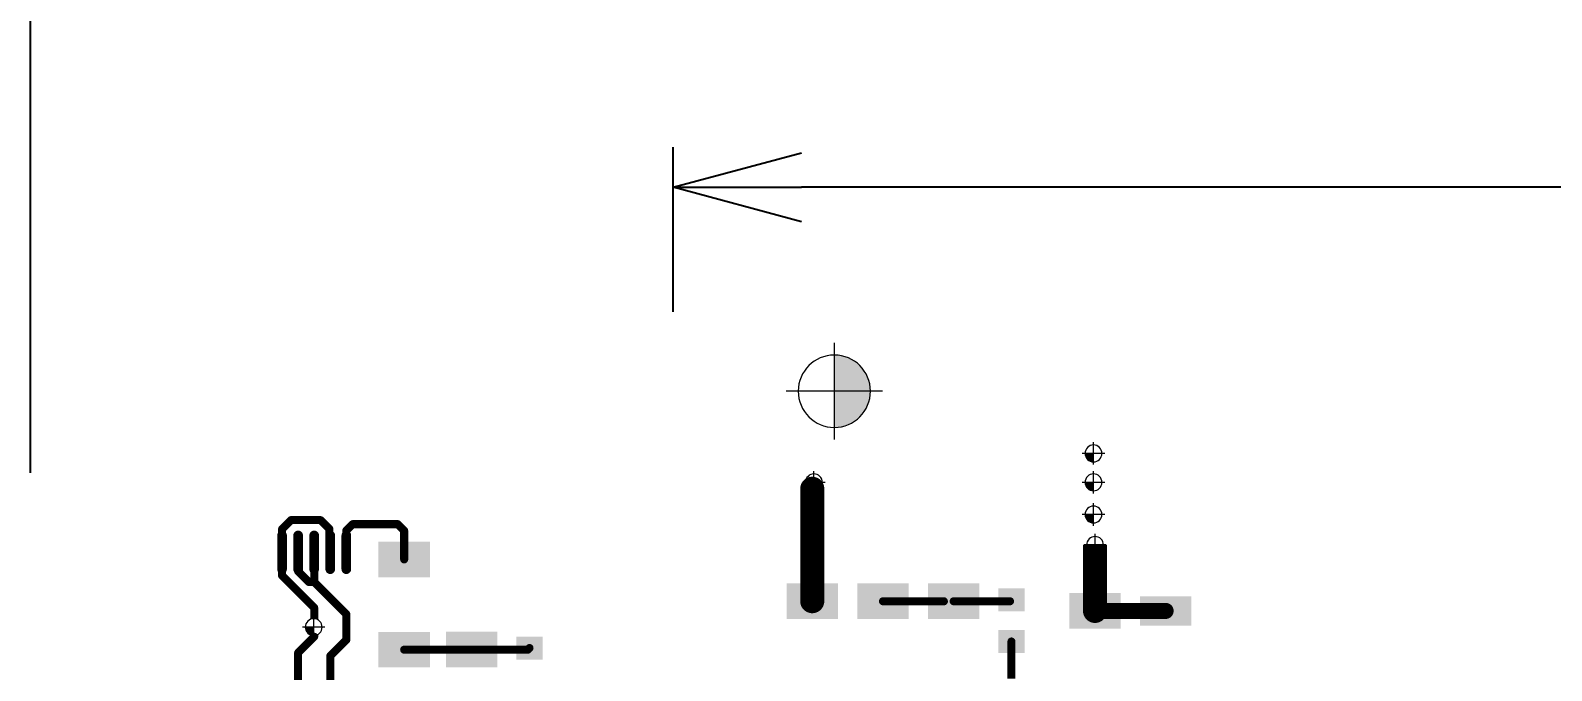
# Model space of a CAD drawing. Header units: millimetres. Extents: x 1557 to 2774, y 1107 to 1474.
# Drawn here: x 1611.99 to 1659.32, y 1420.92 to 1440.82 of the extents above; entities that cross this region are included whole.
import ezdxf

# ---------------------------------------------------------------- set-up
doc = ezdxf.new("R2010")
doc.units = ezdxf.units.MM
for name, color, linetype in [('Mechanical13', 56, 'Continuous'), ('PDF _Геометрия', 7, 'Continuous'), ('PDF _Сплошная заливка', 7, 'Continuous'), ('TopLayer', 1, 'Continuous')]:
    doc.layers.add(name, color=color, linetype=linetype)
doc.styles.add('GOST-2.304_Type-B_italic', font='GOST Common Italic.ttf')
doc.styles.get("Standard").update_dxf_attribs({"font": 'arial.ttf'})
doc.dimstyles.new('ISO-25', dxfattribs={"dimtxt": 2.5, "dimasz": 2.5, "dimexe": 1.25, "dimexo": 0.625, "dimtad": 1, "dimtxsty": 'Standard', "dimcen": 2.5, "dimadec": 0, "dimazin": 0, "dimtfac": 1, "dimtmove": 0, "dimatfit": 3, "dimfxl": 1, "dimarcsym": 0})

# ---------------------------------------------------------------- blocks, each defined once
blk = doc.blocks.new('_Open30')
at = {"color": 0, "linetype": 'ByBlock', "lineweight": -2}
for p, q in [((-1, 0.268), (0, 0)), ((0, 0), (-1, -0.268)), ((0, 0), (-1, 0))]:
    blk.add_line(p, q, dxfattribs=at)
blk = doc.blocks.new('*D52')
at = {"color": 0, "lineweight": -2, "transparency": 16777216}
for p, q in [((1631.986, 1432.067), (1631.986, 1437.196)), ((1711.986, 1432.067), (1711.986, 1437.196)), ((1707.986, 1435.946), (1635.986, 1435.946))]:
    blk.add_line(p, q, dxfattribs=at)
at = {"layer": 'Defpoints', "color": 0, "lineweight": 50, "transparency": 16777216}
for p in [(1631.986, 1435.946), (1631.986, 1432.067), (1711.986, 1432.067)]:
    blk.add_point(p, dxfattribs=at)
at = {"color": 0, "lineweight": -2, "transparency": 16777216, "xscale": 4, "yscale": 4, "zscale": 4, "rotation": 180}
blk.add_blockref('_Open30', (1631.986, 1435.946), dxfattribs=at)
at = {"color": 0, "lineweight": -2, "transparency": 16777216, "xscale": 4, "yscale": 4, "zscale": 4}
blk.add_blockref('_Open30', (1711.986, 1435.946), dxfattribs=at)
at = {"color": 0, "transparency": 16777216, "insert": (1671.668, 1438.368), "char_height": 3, "attachment_point": 5, "style": 'GOST-2.304_Type-B_italic'}
blk.add_mtext('80{\\fGOST type B|b0|i1|c204|p34;\\C0;%%P0,1}', dxfattribs=at)
blk = doc.blocks.new('*D53')
at = {"color": 0, "lineweight": -2, "transparency": 16777216}
for p, q in [((1611.986, 1427.067), (1611.986, 1444.861)), ((1731.986, 1427.067), (1731.986, 1444.861)), ((1615.986, 1443.611), (1727.986, 1443.611))]:
    blk.add_line(p, q, dxfattribs=at)
at = {"layer": 'Defpoints', "color": 0, "lineweight": 50, "transparency": 16777216}
for p in [(1731.986, 1443.611), (1611.986, 1427.067), (1731.986, 1427.067)]:
    blk.add_point(p, dxfattribs=at)
at = {"color": 0, "lineweight": -2, "transparency": 16777216, "xscale": 4, "yscale": 4, "zscale": 4, "rotation": 180}
blk.add_blockref('_Open30', (1611.986, 1443.611), dxfattribs=at)
at = {"color": 0, "lineweight": -2, "transparency": 16777216, "xscale": 4, "yscale": 4, "zscale": 4}
blk.add_blockref('_Open30', (1731.986, 1443.611), dxfattribs=at)
at = {"color": 0, "transparency": 16777216, "insert": (1669.379, 1446.034), "char_height": 3, "attachment_point": 5, "style": 'GOST-2.304_Type-B_italic'}
blk.add_mtext('120{\\fGOST type B|b0|i1|c204|p34;\\C0;%%P0,1}', dxfattribs=at)

msp = doc.modelspace()

# ---------------------------------------------------------------- hatches: boundary and pattern name
at = {"layer": 'PDF _Сплошная заливка', "transparency": 33554559}
for points in [[(1638.129, 1429.603, 0.414205), (1637.004, 1430.728), (1637.004, 1430.728), (1637.004, 1430.728), (1637.004, 1429.603), (1637.004, 1429.603)], [(1637.004, 1428.478, 0.414205), (1638.129, 1429.603), (1638.129, 1429.603), (1638.129, 1429.603), (1637.004, 1429.603), (1637.004, 1429.603)], [(1644.807, 1427.67, 0.414259), (1645.07, 1427.408), (1645.07, 1427.408), (1645.07, 1427.408), (1645.07, 1427.67), (1645.07, 1427.67)], [(1636.107, 1426.77, 0.198988), (1636.184, 1426.584), (1636.184, 1426.584, 0.199002), (1636.37, 1426.508), (1636.37, 1426.508), (1636.37, 1426.508), (1636.37, 1426.77), (1636.37, 1426.77)], [(1644.807, 1426.77, 0.19888), (1644.884, 1426.584), (1644.884, 1426.584, 0.19902), (1645.07, 1426.508), (1645.07, 1426.508), (1645.07, 1426.508), (1645.07, 1426.77), (1645.07, 1426.77)], [(1636.054, 1425.87, 0.198988), (1636.131, 1425.684), (1636.131, 1425.684, 0.198988), (1636.316, 1425.608), (1636.316, 1425.608), (1636.316, 1425.608), (1636.316, 1425.87), (1636.316, 1425.87)], [(1644.807, 1425.77, 0.414259), (1645.07, 1425.508), (1645.07, 1425.508), (1645.07, 1425.508), (1645.07, 1425.77), (1645.07, 1425.77)], [(1636.054, 1424.924, 0.198956), (1636.131, 1424.738), (1636.131, 1424.738, 0.19888), (1636.316, 1424.661), (1636.316, 1424.661), (1636.316, 1424.661), (1636.316, 1424.924), (1636.316, 1424.924)], [(1644.854, 1424.824, 0.414158), (1645.116, 1424.561), (1645.116, 1424.561), (1645.116, 1424.561), (1645.116, 1424.824), (1645.116, 1424.824)], [(1620.538, 1422.27, 0.198956), (1620.615, 1422.084), (1620.615, 1422.084, 0.19888), (1620.801, 1422.007), (1620.801, 1422.007), (1620.801, 1422.007), (1620.801, 1422.27), (1620.801, 1422.27)]]:
    msp.add_hatch(color=7, dxfattribs=at).paths.add_polyline_path(points)

# ---------------------------------------------------------------- linework, layer by layer
at = {"layer": 'Mechanical13', "lineweight": 50, "const_width": 0.001}
for points in [[(1631.986, 1432.067), (1711.986, 1432.067)], [(1631.986, 1427.067), (1631.986, 1432.067)], [(1611.986, 1427.067), (1631.986, 1427.067)], [(1611.986, 1337.067), (1611.986, 1427.067)]]:
    msp.add_lwpolyline(points, dxfattribs=at)
at = {"layer": 'Mechanical13', "lineweight": 50, "const_width": 0.0005}
for points in [[(1631.985, 1432.067, 1), (1631.986, 1432.067, 1)], [(1631.985, 1432.067, 1), (1631.986, 1432.067, 1)], [(1611.985, 1427.067, 1), (1611.986, 1427.067, 1)], [(1611.985, 1427.067, 1), (1611.986, 1427.067, 1)], [(1631.985, 1427.067, 1), (1631.986, 1427.067, 1)], [(1631.985, 1427.067, 1), (1631.986, 1427.067, 1)]]:
    msp.add_lwpolyline(points, format="xyb", close=True, dxfattribs=at)
at = {"layer": 'PDF _Геометрия', "lineweight": 9}
for points in [[(1637.004, 1428.103), (1637.004, 1431.103)], [(1638.504, 1429.603), (1635.504, 1429.603)], [(1645.07, 1427.32), (1645.07, 1428.02)], [(1645.42, 1427.67), (1644.72, 1427.67)], [(1636.37, 1426.42), (1636.37, 1427.12)], [(1645.07, 1426.42), (1645.07, 1427.12)], [(1636.72, 1426.77), (1636.02, 1426.77)], [(1645.42, 1426.77), (1644.72, 1426.77)], [(1636.316, 1425.52), (1636.316, 1426.22)], [(1645.07, 1425.42), (1645.07, 1426.12)], [(1636.666, 1425.87), (1635.966, 1425.87)], [(1645.42, 1425.77), (1644.72, 1425.77)], [(1636.316, 1424.574), (1636.316, 1425.274)], [(1645.116, 1424.474), (1645.116, 1425.174)], [(1636.666, 1424.924), (1635.966, 1424.924)], [(1645.466, 1424.824), (1644.766, 1424.824)], [(1620.801, 1421.92), (1620.801, 1422.62)], [(1621.151, 1422.27), (1620.451, 1422.27)]]:
    msp.add_lwpolyline(points, dxfattribs=at)
for points in [[(1638.129, 1429.603, 0.414158), (1637.004, 1430.728, 0.414158), (1635.879, 1429.603, 0.414158), (1637.004, 1428.478, 0.414158)], [(1645.332, 1427.67, 0.414315), (1645.07, 1427.932, 0.414315), (1644.807, 1427.67, 0.414315), (1645.07, 1427.407, 0.414315)], [(1636.632, 1426.77, 0.414315), (1636.37, 1427.033, 0.414315), (1636.108, 1426.77, 0.414036), (1636.37, 1426.507, 0.414036)], [(1645.332, 1426.77, 0.414315), (1645.07, 1427.033, 0.414315), (1644.807, 1426.77, 0.414036), (1645.07, 1426.507, 0.414036)], [(1636.578, 1425.87, 0.414315), (1636.316, 1426.133, 0.414315), (1636.054, 1425.87, 0.414315), (1636.316, 1425.608, 0.414315)], [(1645.332, 1425.77, 0.414315), (1645.07, 1426.032, 0.414315), (1644.807, 1425.77, 0.414315), (1645.07, 1425.507, 0.414315)], [(1636.578, 1424.924, 0.414315), (1636.316, 1425.186, 0.414315), (1636.054, 1424.924, 0.414315), (1636.316, 1424.661, 0.414315)], [(1645.379, 1424.824, 0.414315), (1645.116, 1425.086, 0.414315), (1644.854, 1424.824, 0.414315), (1645.116, 1424.561, 0.414315)], [(1621.063, 1422.27, 0.414036), (1620.801, 1422.532, 0.414315), (1620.538, 1422.27, 0.414315), (1620.801, 1422.007, 0.414036)]]:
    msp.add_lwpolyline(points, format="xyb", close=True, dxfattribs=at)
at = {"layer": 'TopLayer'}
for points, const_width in [([(1636.316, 1425.87), (1636.316, 1426.57)], 0.75), ([(1636.316, 1424.924), (1636.316, 1425.87)], 0.75), ([(1619.816, 1425.316), (1620.095, 1425.595)], 0.25), ([(1619.816, 1424.595), (1619.816, 1425.316)], 0.25), ([(1620.095, 1425.595), (1621.013, 1425.595)], 0.25), ([(1621.013, 1425.595), (1621.291, 1425.317)], 0.25), ([(1621.291, 1424.62), (1621.291, 1425.317)], 0.25), ([(1621.816, 1425.27), (1622.016, 1425.47)], 0.25), ([(1622.016, 1425.47), (1623.416, 1425.47)], 0.25), ([(1623.416, 1425.47), (1623.616, 1425.27)], 0.25), ([(1619.816, 1424.07), (1619.816, 1425.12)], 0.3), ([(1620.316, 1424.07), (1620.316, 1425.12)], 0.3), ([(1620.816, 1424.07), (1620.816, 1425.12)], 0.3), ([(1621.316, 1424.07), (1621.316, 1425.12)], 0.3), ([(1621.816, 1424.07), (1621.816, 1425.12)], 0.3), ([(1621.816, 1424.595), (1621.816, 1425.27)], 0.25), ([(1623.616, 1424.373), (1623.616, 1425.27)], 0.25), ([(1636.316, 1423.076), (1636.316, 1424.924)], 0.75), ([(1645.116, 1422.773), (1645.116, 1424.824)], 0.75), ([(1619.816, 1423.87), (1619.816, 1424.595)], 0.25), ([(1620.316, 1424.006), (1620.316, 1424.595)], 0.25), ([(1620.816, 1423.67), (1620.816, 1424.595)], 0.25), ([(1621.291, 1424.62), (1621.316, 1424.595)], 0.25), ([(1619.816, 1423.87), (1620.816, 1422.87)], 0.25), ([(1620.316, 1424.006), (1620.653, 1423.67)], 0.25), ([(1620.653, 1423.67), (1620.816, 1423.67)], 0.25), ([(1620.816, 1423.67), (1621.816, 1422.67)], 0.25), ([(1638.516, 1423.073), (1640.411, 1423.073)], 0.25), ([(1640.411, 1423.073), (1640.413, 1423.07)], 0.25), ([(1640.716, 1423.073), (1642.471, 1423.073)], 0.25), ([(1620.816, 1422.512), (1620.816, 1422.87)], 0.25), ([(1621.816, 1421.87), (1621.816, 1422.67)], 0.25), ([(1645.116, 1422.773), (1647.313, 1422.773)], 0.5), ([(1620.316, 1421.47), (1620.816, 1421.97)], 0.25), ([(1620.816, 1421.97), (1620.816, 1422.032)], 0.25), ([(1621.316, 1421.37), (1621.816, 1421.87)], 0.25), ([(1623.616, 1421.567), (1627.466, 1421.567)], 0.25), ([(1627.466, 1421.567), (1627.516, 1421.618)], 0.25), ([(1642.516, 1420.67), (1642.516, 1421.822)], 0.25), ([(1620.316, 1420.145), (1620.316, 1421.47)], 0.25), ([(1621.316, 1420.145), (1621.316, 1421.37)], 0.25)]:
    msp.add_lwpolyline(points, dxfattribs=dict(at, const_width=const_width))
for points, const_width in [([(1636.129, 1426.57, 1), (1636.504, 1426.57, 1)], 0.375), ([(1636.129, 1425.87, 1), (1636.504, 1425.87, 1)], 0.375), ([(1636.129, 1425.87, 1), (1636.504, 1425.87, 1)], 0.375), ([(1619.754, 1425.316, 1), (1619.879, 1425.316, 1)], 0.125), ([(1619.754, 1425.316, 1), (1619.879, 1425.316, 1)], 0.125), ([(1620.033, 1425.595, 1), (1620.158, 1425.595, 1)], 0.125), ([(1620.033, 1425.595, 1), (1620.158, 1425.595, 1)], 0.125), ([(1620.95, 1425.595, 1), (1621.075, 1425.595, 1)], 0.125), ([(1620.95, 1425.595, 1), (1621.075, 1425.595, 1)], 0.125), ([(1621.229, 1425.317, 1), (1621.354, 1425.317, 1)], 0.125), ([(1621.229, 1425.317, 1), (1621.354, 1425.317, 1)], 0.125), ([(1621.954, 1425.47, 1), (1622.079, 1425.47, 1)], 0.125), ([(1621.954, 1425.47, 1), (1622.079, 1425.47, 1)], 0.125), ([(1623.354, 1425.47, 1), (1623.479, 1425.47, 1)], 0.125), ([(1623.354, 1425.47, 1), (1623.479, 1425.47, 1)], 0.125), ([(1619.741, 1425.12, 1), (1619.891, 1425.12, 1)], 0.15), ([(1620.241, 1425.12, 1), (1620.391, 1425.12, 1)], 0.15), ([(1620.741, 1425.12, 1), (1620.891, 1425.12, 1)], 0.15), ([(1621.241, 1425.12, 1), (1621.391, 1425.12, 1)], 0.15), ([(1621.741, 1425.12, 1), (1621.891, 1425.12, 1)], 0.15), ([(1621.754, 1425.27, 1), (1621.879, 1425.27, 1)], 0.125), ([(1621.754, 1425.27, 1), (1621.879, 1425.27, 1)], 0.125), ([(1623.554, 1425.27, 1), (1623.679, 1425.27, 1)], 0.125), ([(1623.554, 1425.27, 1), (1623.679, 1425.27, 1)], 0.125), ([(1636.129, 1424.924, 1), (1636.504, 1424.924, 1)], 0.375), ([(1636.129, 1424.924, 1), (1636.504, 1424.924, 1)], 0.375), ([(1619.754, 1424.595, 1), (1619.879, 1424.595, 1)], 0.125), ([(1619.754, 1424.595, 1), (1619.879, 1424.595, 1)], 0.125), ([(1620.254, 1424.595, 1), (1620.379, 1424.595, 1)], 0.125), ([(1620.754, 1424.595, 1), (1620.879, 1424.595, 1)], 0.125), ([(1621.229, 1424.62, 1), (1621.354, 1424.62, 1)], 0.125), ([(1621.229, 1424.62, 1), (1621.354, 1424.62, 1)], 0.125), ([(1621.254, 1424.595, 1), (1621.379, 1424.595, 1)], 0.125), ([(1621.754, 1424.595, 1), (1621.879, 1424.595, 1)], 0.125), ([(1623.554, 1424.373, 1), (1623.679, 1424.373, 1)], 0.125), ([(1619.741, 1424.07, 1), (1619.891, 1424.07, 1)], 0.15), ([(1619.754, 1423.87, 1), (1619.879, 1423.87, 1)], 0.125), ([(1619.754, 1423.87, 1), (1619.879, 1423.87, 1)], 0.125), ([(1620.241, 1424.07, 1), (1620.391, 1424.07, 1)], 0.15), ([(1620.254, 1424.006, 1), (1620.379, 1424.006, 1)], 0.125), ([(1620.254, 1424.006, 1), (1620.379, 1424.006, 1)], 0.125), ([(1620.741, 1424.07, 1), (1620.891, 1424.07, 1)], 0.15), ([(1621.241, 1424.07, 1), (1621.391, 1424.07, 1)], 0.15), ([(1621.741, 1424.07, 1), (1621.891, 1424.07, 1)], 0.15), ([(1620.59, 1423.67, 1), (1620.715, 1423.67, 1)], 0.125), ([(1620.59, 1423.67, 1), (1620.715, 1423.67, 1)], 0.125), ([(1620.754, 1423.67, 1), (1620.879, 1423.67, 1)], 0.125), ([(1620.754, 1423.67, 1), (1620.879, 1423.67, 1)], 0.125), ([(1620.754, 1423.67, 1), (1620.879, 1423.67, 1)], 0.125), ([(1636.129, 1423.076, 1), (1636.504, 1423.076, 1)], 0.375), ([(1638.454, 1423.073, 1), (1638.579, 1423.073, 1)], 0.125), ([(1640.348, 1423.073, 1), (1640.473, 1423.073, 1)], 0.125), ([(1640.348, 1423.073, 1), (1640.473, 1423.073, 1)], 0.125), ([(1640.351, 1423.07, 1), (1640.476, 1423.07, 1)], 0.125), ([(1640.654, 1423.073, 1), (1640.779, 1423.073, 1)], 0.125), ([(1642.409, 1423.073, 1), (1642.534, 1423.073, 1)], 0.125), ([(1644.929, 1422.773, 1), (1645.304, 1422.773, 1)], 0.375), ([(1620.754, 1422.87, 1), (1620.879, 1422.87, 1)], 0.125), ([(1620.754, 1422.87, 1), (1620.879, 1422.87, 1)], 0.125), ([(1621.754, 1422.67, 1), (1621.879, 1422.67, 1)], 0.125), ([(1621.754, 1422.67, 1), (1621.879, 1422.67, 1)], 0.125), ([(1644.991, 1422.773, 1), (1645.241, 1422.773, 1)], 0.25), ([(1647.188, 1422.773, 1), (1647.438, 1422.773, 1)], 0.25), ([(1620.754, 1421.97, 1), (1620.879, 1421.97, 1)], 0.125), ([(1621.754, 1421.87, 1), (1621.879, 1421.87, 1)], 0.125), ([(1621.754, 1421.87, 1), (1621.879, 1421.87, 1)], 0.125), ([(1623.554, 1421.567, 1), (1623.679, 1421.567, 1)], 0.125), ([(1627.403, 1421.567, 1), (1627.528, 1421.567, 1)], 0.125), ([(1627.403, 1421.567, 1), (1627.528, 1421.567, 1)], 0.125), ([(1627.454, 1421.618, 1), (1627.579, 1421.618, 1)], 0.125), ([(1642.454, 1421.822, 1), (1642.579, 1421.822, 1)], 0.125), ([(1620.254, 1421.47, 1), (1620.379, 1421.47, 1)], 0.125), ([(1620.254, 1421.47, 1), (1620.379, 1421.47, 1)], 0.125), ([(1621.254, 1421.37, 1), (1621.379, 1421.37, 1)], 0.125), ([(1621.254, 1421.37, 1), (1621.379, 1421.37, 1)], 0.125)]:
    msp.add_lwpolyline(points, format="xyb", close=True, dxfattribs=dict(at, const_width=const_width))
at = {"layer": 'TopLayer', "const_width": 0.125}
msp.add_lwpolyline([(1620.771, 1422.013, 0.193602), (1620.754, 1421.97, 1), (1620.879, 1421.97, 0.414214), (1620.816, 1422.032, 0.414214)], format="xyb", dxfattribs=at)
at = {"layer": 'TopLayer'}
for points in [[(1624.416, 1423.82), (1624.416, 1424.926), (1622.816, 1423.82), (1622.816, 1424.926)], [(1635.516, 1423.628), (1635.516, 1422.523), (1637.116, 1423.628), (1637.116, 1422.523)], [(1637.716, 1423.626), (1637.716, 1422.52), (1639.316, 1423.626), (1639.316, 1422.52)], [(1639.916, 1423.626), (1639.916, 1422.52), (1641.516, 1423.626), (1641.516, 1422.52)], [(1642.11, 1423.473), (1642.11, 1422.762), (1642.923, 1423.473), (1642.923, 1422.762)], [(1644.316, 1423.326), (1644.316, 1422.22), (1645.916, 1423.326), (1645.916, 1422.22)], [(1648.116, 1422.313), (1648.116, 1423.227), (1646.516, 1422.313), (1646.516, 1423.227)], [(1624.416, 1421.014), (1624.416, 1422.12), (1622.816, 1421.014), (1622.816, 1422.12)], [(1624.916, 1422.126), (1624.916, 1421.02), (1626.516, 1422.126), (1626.516, 1421.02)], [(1642.11, 1422.178), (1642.11, 1421.467), (1642.923, 1422.178), (1642.923, 1421.467)], [(1627.11, 1421.973), (1627.11, 1421.262), (1627.923, 1421.973), (1627.923, 1421.262)]]:
    msp.add_solid(points, dxfattribs=at)

# ---------------------------------------------------------------- dimensions: what is measured, and where the dimension line sits
for base, p1, p2, picture, middle in [((1731.986, 1443.611), (1611.986, 1427.067), (1731.986, 1427.067), '*D53', (1669.379, 1443.611)), ((1631.986, 1435.946), (1711.986, 1432.067), (1631.986, 1432.067), '*D52', (1671.668, 1435.946))]:
    dim = msp.add_linear_dim(base=base, p1=p1, p2=p2, angle=180, text='<>{\\fGOST type B|b0|i1|c204|p34;\\C0;%%P0,1}', dimstyle='ISO-25', override={"dimtxt": 3, "dimasz": 4, "dimexo": 0, "dimtxsty": 'GOST-2.304_Type-B_italic', "dimblk1": 'Open30', "dimblk2": 'Open30', "dimsah": 1})
    dim.commit()
    dim.dimension.update_dxf_attribs({"geometry": picture, "text_midpoint": middle, "dimtype": 160})

doc.saveas('drawing.dxf')
